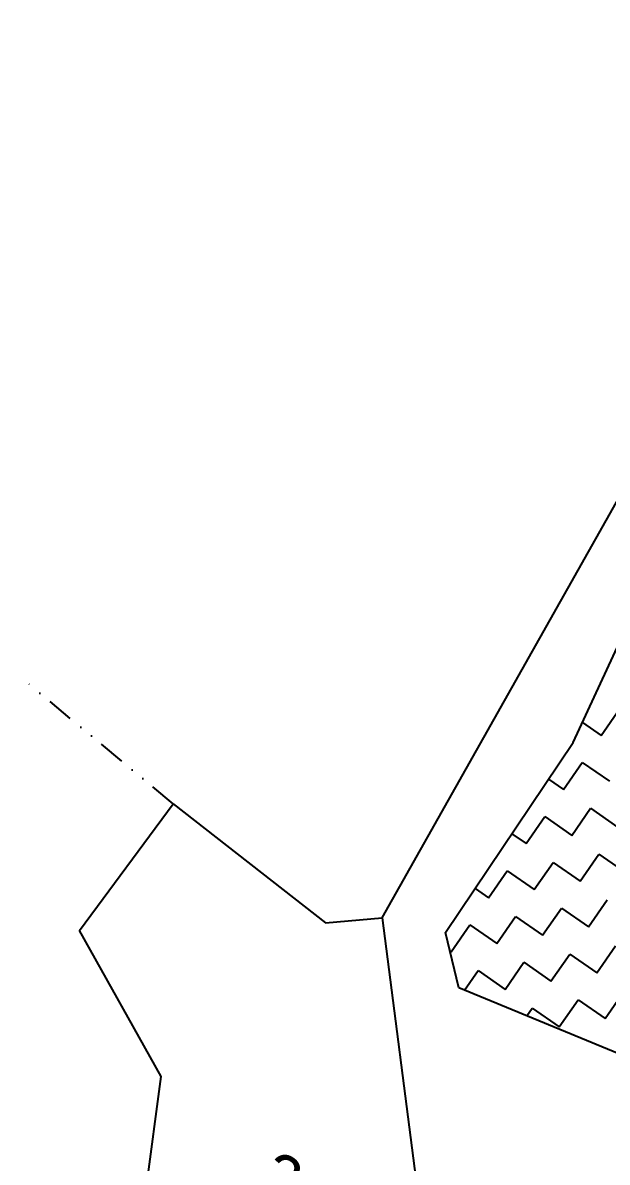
# Model space of a CAD drawing. Header units: metres. Extents: x 282167 to 284586, y 2020907 to 2023042.
# Drawn here: x 282167.7 to 282278.9, y 2022656 to 2022872.8 of the extents above; entities that cross this region are included whole.
import ezdxf
from ezdxf.enums import TextEntityAlignment as Align

# ---------------------------------------------------------------- set-up
doc = ezdxf.new("R2010")
doc.units = ezdxf.units.M
doc.header["$MEASUREMENT"] = 0
doc.linetypes.add('DIVIDE', pattern=[1.25, 0.5, -0.25, 0, -0.25, 0, -0.25])
for name, color, linetype in [('POLY_HATCH', 12, 'Continuous'), ('POLY_PARCEL', 6, 'Continuous'), ('TEXT_PARCEL', 7, 'Continuous'), ('V_BOUND_LINE', 7, 'Continuous'), ('V_DIVIDE_LINE', 7, 'DIVIDE')]:
    doc.layers.add(name, color=color, linetype=linetype)
doc.styles.add('TEXT_MAP', font='', dxfattribs={"height": 2.5})
doc.styles.get('TEXT_MAP').set_extended_font_data('Kruti Dev 050')

msp = doc.modelspace()

# ---------------------------------------------------------------- linework, layer by layer
at = {"layer": 'POLY_HATCH'}
for p, q in [((282272.42, 2022735.88), (282294.22, 2022783.09)), ((282248.15, 2022699.73), (282272.42, 2022735.88)), ((282250.64, 2022689.2), (282248.15, 2022699.73)), ((282306.39, 2022666.15), (282250.64, 2022689.2))]:
    msp.add_line(p, q, dxfattribs=at)
at = {"layer": 'POLY_HATCH', "linetype": 'Continuous'}
for p, q in [((282277.71, 2022737.2), (282281.27, 2022742.35)), ((282274.16, 2022739.66), (282277.71, 2022737.2)), ((282270.57, 2022726.91), (282274.14, 2022732.05)), ((282274.14, 2022732.05), (282279.29, 2022728.49)), ((282267.72, 2022728.88), (282270.57, 2022726.91)), ((282263.44, 2022716.61), (282267.01, 2022721.76)), ((282267.01, 2022721.76), (282272.15, 2022718.19)), ((282272.15, 2022718.19), (282275.72, 2022723.34)), ((282275.72, 2022723.34), (282280.87, 2022719.77)), ((282260.74, 2022718.48), (282263.44, 2022716.61)), ((282265.02, 2022707.9), (282268.59, 2022713.05)), ((282268.59, 2022713.05), (282273.73, 2022709.48)), ((282273.73, 2022709.48), (282277.3, 2022714.63)), ((282277.3, 2022714.63), (282282.45, 2022711.06)), ((282256.31, 2022706.32), (282259.87, 2022711.47)), ((282259.87, 2022711.47), (282265.02, 2022707.9)), ((282253.76, 2022708.09), (282256.31, 2022706.32)), ((282275.32, 2022700.77), (282278.88, 2022705.91)), ((282257.89, 2022697.61), (282261.45, 2022702.75)), ((282261.45, 2022702.75), (282266.6, 2022699.19)), ((282266.6, 2022699.19), (282270.17, 2022704.33)), ((282270.17, 2022704.33), (282275.32, 2022700.77)), ((282249.18, 2022696.02), (282252.74, 2022701.17)), ((282252.74, 2022701.17), (282257.89, 2022697.61)), ((282248.99, 2022696.15), (282249.18, 2022696.02)), ((282276.9, 2022692.05), (282280.46, 2022697.2)), ((282259.47, 2022688.89), (282263.04, 2022694.04)), ((282263.04, 2022694.04), (282268.18, 2022690.47)), ((282268.18, 2022690.47), (282271.75, 2022695.62)), ((282271.75, 2022695.62), (282276.9, 2022692.05)), ((282251.75, 2022688.74), (282254.32, 2022692.46)), ((282254.32, 2022692.46), (282259.47, 2022688.89)), ((282278.48, 2022683.34), (282282.04, 2022688.49)), ((282263.59, 2022683.84), (282264.62, 2022685.33)), ((282264.62, 2022685.33), (282269.76, 2022681.76)), ((282269.76, 2022681.76), (282273.33, 2022686.91)), ((282273.33, 2022686.91), (282278.48, 2022683.34))]:
    msp.add_line(p, q, dxfattribs=at)
at = {"layer": 'POLY_PARCEL'}
msp.add_line((282236.07, 2022702.49), (282245.16, 2022632.15), dxfattribs=at)
at = {"layer": 'V_BOUND_LINE'}
for p, q in [((282236.07, 2022702.49), (282332, 2022872.76)), ((282178.49, 2022700.08), (282196.31, 2022724.21)), ((282196.31, 2022724.21), (282225.32, 2022701.58)), ((282225.32, 2022701.58), (282236.07, 2022702.49)), ((282194.06, 2022672.35), (282178.49, 2022700.08)), ((282190.05, 2022642.1), (282194.06, 2022672.35))]:
    msp.add_line(p, q, dxfattribs=at)
at = {"layer": 'V_DIVIDE_LINE', "ltscale": 10}
msp.add_line((282196.31, 2022724.21), (282167.73, 2022747.95), dxfattribs=at)

# ---------------------------------------------------------------- texts
at = {"layer": 'TEXT_PARCEL', "style": 'TEXT_MAP'}
msp.add_text('28', height=9.017, rotation=325.2826, dxfattribs=at).set_placement((282219.3, 2022651.19), align=Align.MIDDLE)

doc.saveas('drawing.dxf')
